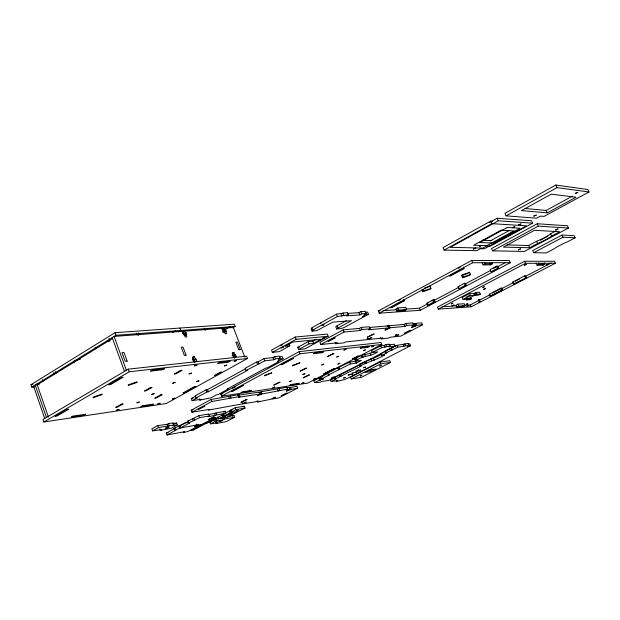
<?xml version="1.0" encoding="UTF-8"?>
<svg xmlns="http://www.w3.org/2000/svg" width="620" height="620" viewBox="0 0 620 620"><rect width="100%" height="100%" fill="white"/><g stroke="black" fill="none" stroke-linecap="round" stroke-linejoin="round"><path stroke-width="0.93" d="M422.05 289.478L422.987 291.71L423.53 291.005L430.939 288.401L429.993 286.169L424.235 288.192M429.435 286.889L429.993 286.169M430.939 288.401L430.381 289.114L422.987 291.71M461.668 275.582L462.28 274.846L469.557 272.296L470.51 274.505L469.882 275.233L462.621 277.791L461.668 275.582L468.022 273.35M462.621 277.791L463.233 277.055L470.51 274.505M468.929 273.033L469.557 272.296M320.649 323.315L321.385 322.826M484.584 286.704L482.709 287.424L483.949 287.06M280.31 345.635L281.216 345.138M221.906 328.894L224.06 328.228L222.82 329.026M34.72 386.81L31.853 387.144L31 384.671L115.025 332.692L234.251 324.167L235.135 326.438L232.624 327.887M31.853 387.144L115.971 335.281L235.135 326.438M112.654 338.396L37.254 384.826L48.453 417.159M137.996 335.296L139.229 334.544L138.617 332.87M172.445 332.506L175.762 330.53M178.328 331.948L180.815 330.468L179.909 328.05M182.908 332.204L184.729 331.127L222.999 328.244L223.556 331.522L224.238 331.467L225.122 333.769L226.688 333.645L225.804 331.344L224.022 332.374M182.404 333.576L183.621 332.855L183.016 331.251L114.096 336.435L126.395 370.272M186.07 332.669L183.512 333.8L186.07 332.669L186.736 334.428L184.171 335.56M128.293 369.148L43.02 419.476L43.888 421.98L166.3 403.519L247.496 358.461L246.613 356.159L128.293 369.148L129.247 371.767L247.496 358.461M43.888 421.98L129.247 371.767M221.813 328.941L222.999 328.244M244.815 357.159L233.353 327.469L224.572 328.127L222.789 329.166L223.371 330.692L225.835 329.608L226.478 331.289L225.804 331.344M222.572 330.94L224.246 329.972M226.749 328.522L230.082 326.585M223.371 330.692L225.835 329.608M222.665 332.103L224.331 331.142M223.045 332.157L224.238 331.467M196.005 359.026L195.269 359.104L194.355 356.686L192.518 357.74L193.432 360.158L196.005 359.026L196.68 360.809L194.835 361.855L194.168 360.081M192.34 359.995L193.564 359.29L192.65 356.864L194.355 356.686M193.432 360.158L195.269 359.104M194.099 361.94L196.68 360.809M235.522 354.81L234.848 354.88L233.957 352.563L232.159 353.578L233.042 355.888L235.522 354.81L236.174 356.508L234.368 357.515L233.717 355.818M232.089 355.725L233.29 355.043L232.399 352.726L233.957 352.563M233.042 355.888L234.848 354.88M452.678 303.451C454.351 302.134 449.275 304.622 452.174 303.684M233.694 357.593L236.174 356.508M492.567 221.247L490.691 221.123L443.052 247.62L444.121 250.1L476.842 250.681L480.415 248.736L484.336 248.775L526.558 225.827L491.807 223.657L444.121 250.1M555.776 185.039L504.943 213.311L506.075 215.853L536.641 218.201L540.439 216.132L544.104 216.38L589 191.975L587.869 189.526L555.776 185.039L556.962 187.635L589 191.975M489.56 222.472L497.108 218.271L531.572 220.743L532.65 223.138L490.257 246.163L486.375 246.109L482.786 248.062L450.345 247.341L498.232 220.805L532.65 223.138M506.075 215.853L556.962 187.635M347.487 313.433L358.933 312.651L360.832 311.612L365.18 311.325L366.102 313.573L361.762 313.875L359.856 314.913L346.518 315.867L348.44 314.805L347.502 312.503L336.404 314.185L311.581 327.895L312.503 330.197L313.914 330.072L312.031 331.111L311.116 328.809L312.364 328.12M479.454 299.762C481.136 298.491 476.183 300.894 478.958 299.995M316.076 339.357L312.705 341.194L308.217 341.643L297.755 347.347L298.623 349.533L304.978 348.843L328.181 336.265L327.298 334.072L295.205 337.048L271.513 350.122L272.397 352.385L279.171 351.649L289.78 345.828L288.889 343.573M312.503 330.197L337.35 316.518L348.44 314.805M272.397 352.385L296.112 339.334L328.181 336.265M245.791 368.598L207.522 389.624L206.034 389.833L195.184 395.8L195.99 397.947L197.478 397.722L192.107 400.667L191.309 398.528L195.912 396.002M279.442 356.841L282.209 356.523L283.053 358.685L278.458 359.228L280.194 358.283L279.341 356.097L274.683 356.632L272.947 357.585L263.95 358.616L258.137 361.817L256.688 361.987L245.171 368.319L246.016 370.52L247.465 370.334L208.328 391.778L206.847 391.995L195.99 397.947M246.016 370.52L264.81 360.832L273.8 359.778L275.544 358.825L280.194 358.283M490.118 240.955L509.516 230.361M525.132 208.506L546.173 210.444L572.353 196.145M199.338 398.707L199.865 400.117L201.461 399.249L192.107 400.667M337.133 325.763L337.621 325.725L335.769 326.732L336.675 328.957L338.52 327.957L338.032 327.996L337.133 325.763L346.379 320.726M547.266 212.862L576.011 197.214L551.188 194.184L521.49 210.599L547.266 212.862L546.173 210.444M172.817 423.568L176.654 423.049L177.343 425.033L172.554 425.692L174.026 424.894L173.329 422.902L168.539 423.545L167.067 424.344L157.821 425.591L151.83 428.846L152.52 430.861L161.789 429.575L160.324 430.357L159.867 429.032M338.032 327.996L351.494 320.679L332.746 322.137L316.712 330.7L312.031 331.111M298.623 349.533L309.093 343.844L313.581 343.379L321.168 339.264L292.749 342.062L285.014 346.317L289.78 345.828M283.053 358.685L277.303 361.817L278.675 361.646L278.109 360.212M366.102 313.573L364.204 314.603L368.497 314.301L367.575 312.062L365.854 312.185M278.675 361.646L267.29 367.831L265.903 368.009L227.168 389.05L228.586 388.849L217.853 394.676L216.427 394.886L211.102 397.784L199.865 400.117M152.52 430.861L158.518 427.614L174.026 424.894M220.797 394.142L299.158 351.641L381.067 342.519L381.858 344.441L307.76 383.106L221.58 396.203L220.797 394.142L222.712 393.855M242.242 402.62L242.722 403.891L246.256 402.016L241.475 404.093L208.32 410.107L209.816 409.308L191.929 412.246L191.177 410.239L211.033 399.474L239.08 394.576L239.831 396.544L238.312 397.358L260.819 393.847L260.075 391.925L238.491 395.242M368.497 314.301L344.216 327.461L341.07 328.577L336.675 328.957M232.306 388.446L235.6 386.663M537.245 223.758L491.521 248.527L492.543 250.852L524.435 251.433L568.486 228.028L567.463 225.781L537.245 223.758L538.315 226.129L568.486 228.028M369.427 327.5L388.182 325.833L389.027 327.872L368.412 329.77L370.187 328.825L369.319 326.717L361.235 327.43L359.453 328.391L343.139 329.848L319.951 342.395L320.811 344.542L337.396 342.79L335.66 343.728L335.094 342.325M378.301 310.984L471.704 260.439L509.299 260.524L510.26 262.686L420.329 310.287L379.208 313.193L378.301 310.984L380.215 310.853M221.58 396.203L300.01 353.78L381.858 344.441M191.929 412.246L211.8 401.504L239.831 396.544M398.931 300.413L400.629 299.499M458.467 268.22L460.164 267.298M492.543 250.852L538.315 226.129M320.811 344.542L344.015 332.018L360.321 330.514L362.103 329.561L370.187 328.825M379.208 313.193L472.704 262.74L510.26 262.686M174.956 423.964L176.654 423.049M404.472 300.739L391.747 307.597L390.522 307.675L403.256 300.801L404.472 300.739L403.853 299.251M463.993 268.654L450.438 275.962L449.275 275.985L462.846 268.669L463.993 268.654L463.334 267.135M177.343 425.033L171.399 428.234L160.324 430.357M397.862 307.923L396.002 308.915L396.901 311.077L404.744 310.535L406.596 309.55L405.697 307.412L397.862 307.923L398.761 310.078L406.596 309.55M173.925 428.443L175.297 428.195L166.276 433.039L166.982 434.961L176.01 430.133L174.639 430.381L173.925 428.443L184.954 423.018L186.752 422.7M187.558 421.236L188.937 421.003L179.668 425.971L180.397 427.932L189.666 422.972L188.294 423.212L187.558 421.236L198.857 415.679L208.777 413.997L209.513 415.95L208.033 416.741L225.796 413.153L225.068 411.231L208.196 414.633M237.553 395.389L239.08 394.576M396.901 311.077L398.761 310.078M482.135 262.663L483.112 264.903L485.15 263.81L492.342 263.787L491.699 262.314M174.639 430.381L180.831 427.552L180.11 425.614M188.294 423.212L199.601 417.655L209.513 415.95M249.79 391.321L251.356 390.484L242.521 391.817L240.947 392.654L249.79 391.321L249.279 389.988M483.112 264.903L490.319 264.864L492.342 263.787M507.028 244.908L528.635 245.528L536.595 241.281A15.469 2.914 -24.1 0 0 550.599 233.817L556.295 230.779M540.376 240.211L547.995 236.15M529.627 247.744L537.594 243.505A15.477 2.883 -24 0 0 551.606 236.057L559.751 231.725L534.456 230.322L503.355 247.101L529.627 247.744L528.635 245.528M196.207 424.219L196.687 425.498L198.082 424.754L180.397 427.932M426.955 303.188L433.086 299.933L434.186 299.871L435.077 301.963L428.947 305.211L427.846 305.28L426.955 303.188L428.064 303.118M458.025 286.68L464.364 283.317L465.426 283.278L466.349 285.409L460.009 288.765L458.939 288.804L458.025 286.68L459.094 286.642M496.697 266.143L490.141 269.623L491.087 271.777L492.117 271.762L498.674 268.29L497.721 266.135L496.697 266.143L497.643 268.297L498.674 268.29M197.602 425.111L194.432 426.793L198.912 424.878M286.921 387.795L289.246 387.438L290.144 389.624L290.64 389.546L286.432 391.142L289.974 389.29L286.099 389.895L287.579 389.12L286.851 387.252L261.315 391.731L260.315 392.266L261.051 394.18L261.594 394.095L257.215 395.754L260.819 393.847M431.892 301.088L434.186 299.871M493.629 268.305L496.907 266.569M223.425 412.106L225.068 411.231M406.054 309.109L419.453 308.202L427.157 304.118M434 300.483L458.815 287.316M465.659 283.681L490.474 270.514M497.325 266.879L505.021 262.795M200.748 424.816L187.635 431.621L183.241 432.435L184.597 431.714L166.982 434.961M201.089 424.7L215.853 417.493L204.236 423.654L206.847 423.181L225.796 413.153M387.019 326.446L388.182 325.833M389.027 327.872L384.849 330.08L389.492 328.337L388.996 328.383L388.151 326.345L389.313 325.725L404.093 324.407L405.813 323.508L412.966 322.873L413.796 324.857L412.083 325.748L415.609 325.423L414.78 323.462L413.021 323.617M427.846 305.28L433.985 302.033L435.077 301.963M458.939 288.804L465.279 285.448L466.349 285.409M491.087 271.777L497.643 268.297M224.293 413.493L232.027 409.851L230.772 410.06L231.485 411.951L232.748 411.734L224.161 415.818L223.448 413.943M230.772 410.06L235.135 407.751L244.342 406.209L245.055 408.084L230.756 415.175L231.996 414.958L231.524 413.718M211.792 420.329L193.339 430.102L190.735 430.582L202.05 424.584L196.687 425.498M261.051 394.18L287.579 389.12M562.007 235.034L532.658 250.565L533.626 252.728L546.29 252.929L553.939 248.922A14.516 2.511 -24.1 0 1 556.45 247.225L563.471 243.544A14.516 2.511 -24.1 0 1 567.378 241.87L575.189 237.77L574.213 235.639L562.007 235.034L562.999 237.22L575.189 237.77M215.799 422.259L216.256 423.491L217.659 422.755L210.56 423.879L209.862 422.018L216.403 419.004L222.688 417.888L223.386 419.74L224.797 418.996L234.654 417.237L233.957 415.408L227.687 416.516M367.234 338.249L367.784 339.589L371.876 337.435L366.629 339.714L345.635 341.93L343.906 342.852L335.66 343.728M388.996 328.383L390.158 327.771L404.922 326.407L406.65 325.5L413.796 324.857M217.721 416.973L218.426 418.849L225.424 415.601L224.161 415.818M231.485 411.951L235.856 409.642L245.055 408.084M533.626 252.728L562.999 237.22M210.56 423.879L215.365 421.337L223.386 419.74M242.893 406.976L244.342 406.209M231.361 414.548L237.165 411.486L232.136 412.354L226.315 415.431L231.361 414.548L230.656 412.68M231.996 414.958L227.718 417.206L218.426 418.849M524.621 261.245L437.441 307.117L438.293 309.117L471.216 306.784L555.427 263.244L554.536 261.276L524.621 261.245L525.551 263.322L555.427 263.244M257.161 400.721L257.641 401.962L259.09 401.194L242.722 403.891M232.26 416.299L233.957 415.408M380.61 337.575L381.153 338.892L382.827 338.009L367.784 339.589M438.293 309.117L525.551 263.322M257.641 401.962L270.971 399.241L274.443 397.42L275.613 397.226L272.133 399.048L278.698 397.963L297.615 388.097L296.895 386.26L289.424 387.779L289.92 387.702M469.588 293.562L462.202 297.437L463.055 299.429L467.093 299.197L474.455 295.353L473.595 293.361L469.588 293.562L470.456 295.562L474.455 295.353M367.652 347.417L369.295 346.549L361.817 347.409L360.166 348.285L367.652 347.417L367.118 346.115M234.654 417.237L226.153 421.693L216.256 423.491M413.649 324.051L414.78 323.462M415.609 325.423L411.525 327.554L415.974 325.88L415.524 325.919L414.703 323.958L415.834 323.361L421.732 322.842L422.546 324.787L400.791 336.118L394.785 336.745L397.583 335.482L397.118 335.529L396.583 334.234M469.511 295.5L466.24 297.213L467.093 299.197M290.144 389.624L297.615 388.097M474.486 293.345L476.268 292.408L479.5 292.252L480.329 294.167L478.547 295.089L475.315 295.267L474.486 293.345L476.106 293.26M463.055 299.429L470.456 295.562M397.118 335.529L398.784 334.661L393.716 336.862L390.127 337.241L388.453 338.109L381.153 338.892M415.524 325.919L416.656 325.329L422.546 324.787M457.808 304.156L456.072 305.063L456.901 307.016L463.411 306.567L465.132 305.668L464.303 303.738L457.808 304.156L458.645 306.11L465.132 305.668M475.315 295.267L477.106 294.329L480.329 294.167M373.558 351.78C367.962 354.803 361.243 354.206 355.988 358.298L356.748 360.173L357.833 360.034L355.469 361.259L349.641 362.034L337.838 367.761L327.662 373.07L328.406 374.922L329.514 374.759L320.959 379.208L320.222 377.363L327.918 373.356M320.959 379.208L323.617 378.812L319.548 380.215L320.199 379.882L319.463 378.037L318.726 378.146L313.743 380.742L314.472 382.587L320.362 382.23L321.842 381.455L328.724 380.409L333.661 377.859L333.173 376.65M328.406 374.922L350.401 363.901L356.221 363.111L361.39 360.429L355.586 361.197L354.826 359.329L357.066 358.159L355.988 358.298M388.724 344.875L394.328 344.224L395.095 346.084L388.57 346.859L390.166 346.03L389.391 344.154L385.911 344.55L384.307 345.387L380.788 345.797L371.419 350.68L372.194 352.563L377.743 351.881C371.341 356.554 363.142 355.493 356.748 360.173M319.463 378.037L318.82 378.378L320.276 377.921L321.013 379.758M471.339 298.848L469.572 299.77L466.31 299.964L468.077 299.042L471.339 298.848L470.518 296.949M456.901 307.016L458.645 306.11M536.199 263.229L537.106 265.252L538.989 264.267L544.91 264.244L544.314 262.911M314.472 382.587L320.199 379.882M372.194 352.563L381.563 347.688L390.166 346.03M537.106 265.252L543.043 265.213L544.91 264.244M500.898 288.207L489.211 294.275L490.048 296.197L502.657 290.106L501.812 288.168L500.898 288.207L501.743 290.144L502.657 290.106M512.732 282.069L524.714 275.861L525.597 275.838L526.465 277.791L514.491 283.983L513.593 284.014L512.732 282.069L513.631 282.038M492.637 292.927L501.812 288.168M515.344 281.154L519.614 278.938M464.744 305.265L470.394 304.885L490.141 294.647M502.161 288.416L513.329 282.635M525.349 276.404L551.103 263.058M490.048 296.197L501.743 290.144M513.593 284.014L526.465 277.791M334.281 377.332L335.35 377.177L330.413 379.727L331.134 381.533L336.079 378.983L335.002 379.146L334.281 377.332L359.631 364.622M335.002 379.146L361.212 366.025L360.158 366.164L359.414 364.335C366.513 360.251 374.348 358.538 381.432 354.423M385.276 350.959L386.306 350.835L381.075 353.532L381.835 355.384L387.066 352.687L386.035 352.819L385.276 350.959L396.846 345.379L408.138 343.426L408.906 345.262L407.325 346.076L410.611 345.681L409.843 343.852L408.2 344.046M395.095 346.084L365.761 361.654M345.51 372.124L364.901 362.103M360.158 366.164C368.071 361.739 376.766 359.794 384.578 355.028L381.835 355.384M386.035 352.819L397.614 347.247L408.906 345.262M359.189 370.791L360.693 370.024L355.725 371.295L359.189 370.791L358.709 369.59M410.611 345.681L350.765 376.751L344.844 379.417L339.907 380.703L336.404 381.246L337.869 380.494L331.134 381.533M380.037 362.057L350.517 377.185L351.23 378.936L361.251 377.386L390.546 362.452L389.825 360.701L380.037 362.057L380.765 363.832L390.546 362.452M351.23 378.936L380.765 363.832M371.38 371.512L376.278 369.016L370.016 369.938L365.087 372.457L371.38 371.512L370.667 369.768L368.869 370.031M352.129 372.907L356.763 372.302M467.108 304.141C469.975 302.808 465.062 304.273 466.62 304.312M182.675 331.514L184.179 331.227L182.923 332.064M73.594 362.103L73.431 361.476L80.499 359.065M281.519 345.022L282.449 344.821M166.276 433.039L168.129 432.698M209.862 422.018L211.126 421.786M191.177 410.239L193.06 409.929M258.532 392.538L259.075 392.46M330.413 379.727L332.095 379.471M191.309 398.528L193.184 398.249M333.661 377.859L331.072 378.247L335.141 377.092L344.673 372.558M322.431 376.797L320.222 377.363M359.414 364.335L360.468 364.188M354.826 359.329L356.485 359.112M39.045 384.625L35.224 385.067L46.438 417.462M31 384.671L32.907 384.454M36.727 384.012L39.595 383.687M193.564 359.29L192.828 359.368L194.85 362.692M233.29 355.043L232.608 355.121L234.538 358.298M297.755 347.347L299.569 347.154M388.151 326.345L388.647 326.298M414.703 323.958L415.152 323.919M108.004 341.256L109.322 341.155M183.621 332.855L182.869 332.917L183.536 334.684L184.28 334.622L185.186 337.032L186.899 336.892L185.992 334.49M383.083 310.659L397.443 309.69M442.153 306.792L456.274 305.838M482.414 240.297L491.869 240.622M550.599 233.817L551.606 236.057M536.595 241.281L537.594 243.505M542.446 263.88L543.043 265.213M538.385 262.919L538.989 264.267M524.714 275.861L525.582 277.814M497.108 218.271L498.232 220.805M490.691 221.123L491.807 223.657M489.676 263.392L490.319 264.864M484.499 262.314L485.15 263.81M471.704 260.439L472.704 262.74M476.268 292.408L477.106 294.329M462.28 274.846L463.233 277.055M464.364 283.317L465.279 285.448M470.394 304.885L471.216 306.784M462.853 305.28L463.411 306.567M433.086 299.933L433.985 302.033M422.902 289.517L423.53 291.005M419.453 308.202L420.329 310.287M415.834 323.361L416.656 325.329M412.036 326.151L412.579 327.453M404.155 309.109L404.744 310.535M405.813 323.508L406.65 325.5M404.093 324.407L404.922 326.407M404.821 343.813L405.589 345.658M403.24 344.627L404.007 346.471M395.824 334.823L396.358 336.118M395.358 334.87L395.893 336.172M389.313 325.725L390.158 327.771M396.846 345.379L397.614 347.247M385.423 328.615L385.989 329.972M391.561 348.115L392.328 349.974M390.538 348.238L391.305 350.099M385.911 344.55L386.686 346.44M384.307 345.387L385.082 347.278M380.788 345.797L381.563 347.688M360.832 311.612L361.762 313.875M358.933 312.651L359.856 314.913M361.235 327.43L362.103 329.561M373.48 358.531L374.232 360.36M370.14 353.555L370.907 355.423M359.453 328.391L360.321 330.514M370.714 358.895L371.465 360.731M364.56 354.253L365.327 356.136M365.575 361.545L366.327 363.382M362.297 355.43L363.064 357.314M364.529 361.692L365.281 363.529M361.22 355.57L361.987 357.453M342.953 312.805L343.899 315.123M341.015 313.867L341.961 316.185M343.139 329.848L344.015 332.018M336.404 314.185L337.35 316.518M355.469 361.259L356.221 363.111M349.641 362.034L350.401 363.901M338.938 367.613L339.683 369.474M337.838 367.761L338.59 369.629M340.318 374.604L341.047 376.418M339.249 374.767L339.977 376.58M312.705 341.194L313.581 343.379M308.217 341.643L309.093 343.844M321.633 378.363L322.121 379.587M319.633 378.254L320.362 380.091M318.726 378.146L319.455 379.99M295.205 337.048L296.112 339.334M299.158 351.641L300.01 353.78M290.408 387.26L291.129 389.104M274.683 356.632L275.544 358.825M272.947 357.585L273.8 359.778M279 388.461L279.728 390.337M277.504 389.244L278.24 391.119M263.95 358.616L264.81 360.832M258.137 361.817L258.99 364.025M256.688 361.987L257.548 364.196M261.315 391.731L262.058 393.654M259.997 393.406L260.493 394.676M224.572 328.127L225.153 329.662M224.053 330.638L224.696 332.32M235.135 407.751L235.856 409.642M230.276 395.924L231.035 397.916M204.306 328.166L205.197 330.507M228.741 396.746L229.501 398.738M230.578 410.618L231.299 412.502M229.322 410.828L230.036 412.719M223.99 416.361L223.278 414.478L222.014 414.703L222.727 416.578M224.331 417.764L224.797 418.996M207.522 389.624L208.328 391.778M211.033 399.474L211.8 401.504M215.946 412.781L216.682 414.718M184.729 331.127L185.333 332.723M206.034 389.833L206.847 391.995M214.474 413.563L215.202 415.501M184.256 333.746L184.915 335.505M216.403 419.004L217.101 420.864M215.931 419.252L216.628 421.112M214.667 419.476L215.365 421.337M198.857 415.679L199.601 417.655M193.882 418.345L194.618 420.321M192.51 418.585L193.246 420.561M178.746 425.855L179.459 427.8M136.454 333.157L137.067 334.831M115.025 332.692L115.971 335.281M112.22 337.59L124.496 371.388M109.05 338.536L109.98 341.101M95.131 347.107L95.744 348.804M73.431 361.476L74.028 363.142M55.467 371.605L56.048 373.271M53.746 372.651L54.328 374.31M168.539 423.545L169.237 425.553M167.067 424.344L167.757 426.343M42.331 379.696L42.904 381.354M157.821 425.591L158.518 427.614M33.534 386.105L44.725 418.469M301.994 383.338L303.885 382.61L301.994 383.338M302.94 374.48L304.908 373.728L302.94 374.48M313.922 379.107L315.805 378.378L313.922 379.107M321.579 325.624L323.919 324.733L321.579 325.624M322.292 338.458L324.516 337.613L322.292 338.458M321.757 364.955L323.749 364.188L321.757 364.955M336.691 357.019L338.698 356.244L336.769 356.942M337.923 364.064L339.861 363.32L337.923 364.064M343.961 350.06L345.991 349.277L343.961 350.06M343.643 378.022L345.441 377.324L343.643 378.022M362.506 316.533L364.769 315.665L362.506 316.533M363.382 350.649L365.343 349.889L363.382 350.649M360.243 375.999L361.987 375.325L360.313 375.937M363.731 367.761L365.544 367.055L363.731 367.761M371.737 346.844L373.69 346.092L371.737 346.844M379.68 366.017L381.447 365.335L379.68 366.017M264.841 375.325L264.624 375.821L271.885 372.806L264.841 375.325M116.668 410.13L119.056 409.347L116.668 410.13M136.896 402.822L139.267 402.047L136.896 402.822M292.919 365.288L292.656 365.808L299.886 362.801L292.919 365.288M473.37 249.023L475.788 248.108L473.37 249.023M151.776 394.405L154.155 393.63L151.776 394.405M479.376 246.365L481.794 245.45L479.376 246.365M452.05 305.807L454.034 305.048L452.05 305.807M157.782 403.969L160.045 403.225L157.782 403.969M172.685 383.214L175.088 382.439L172.685 383.214M189.03 373.899L191.456 373.116L189.03 373.899M172.414 398.877L174.662 398.141L172.414 398.877M512.353 227.71L514.778 226.719L512.353 227.71M467 306.203L468.929 305.459L467 306.203M194.494 365.901L196.943 365.118L194.494 365.901M518.514 224.99L520.947 223.99L518.514 224.99M483.6 289.315L485.615 288.54L483.6 289.315M478.873 302.041L480.795 301.304L478.873 302.041M533.774 216.101L536.23 215.094L533.774 216.101M196.618 381.587L198.927 380.835L196.618 381.587M518.274 249.813L520.513 248.899L518.274 249.813M224.525 365.878L226.835 365.064L224.525 365.878M524.318 265.182L526.396 264.383L524.318 265.182M575.259 193.425L577.77 192.394L575.259 193.425M234.182 361.367L236.476 360.561L234.182 361.367M555.714 229.834L558.008 228.958L555.714 229.834M546.36 265.058L548.351 264.291L546.36 265.058M219.1 421.685L222.154 420.639L219.1 421.685M223.944 417.167L225.796 416.539L223.944 417.167M281.201 347.905L283.425 347.123L281.201 347.905M236.53 410.525L238.39 409.897L236.53 410.525M272.846 387.686L274.753 387.043L272.846 387.686M289.346 381.626L291.237 380.944L289.346 381.626M66.65 409.487L55.056 416.299L57.063 416.005L68.65 409.2L66.65 409.487M121.117 377.479L108.678 384.795L110.647 384.547L123.085 377.255L121.117 377.479M72.966 416.136L71.269 417.121L83.956 415.214L85.653 414.238L72.966 416.136M152.311 370.055L150.428 371.147L162.75 369.737L164.618 368.66L152.311 370.055M121.381 404.147L115.723 407.379L117.506 407.115L123.163 403.891L121.381 404.147M150.311 387.647L144.437 391.003L146.204 390.763L152.071 387.423L150.311 387.647M180.327 370.528L174.236 374.007L175.972 373.798L182.063 370.326L180.327 370.528M160.534 394.932L154.767 398.172L156.434 397.932L162.192 394.7L160.534 394.932M142.437 405.751L140.779 406.689L151.83 405.023L153.481 404.108L142.437 405.751M219.558 362.429L217.728 363.452L228.392 362.227L230.198 361.22L219.558 362.429M194.238 386.702L182.993 392.956L184.566 392.731L195.811 386.485L194.238 386.702M220.201 372.279L214.381 375.511L215.931 375.317L221.751 372.085L220.201 372.279M501.022 230.229L473.603 245.272L486.933 245.621L513.957 230.911L501.022 230.229M507.222 227.486L479.694 242.583L492.908 242.986L520.033 228.222L507.222 227.486M203.453 406.55L198.377 409.293L204.84 406.325L203.453 406.55M242.164 385.617L231.446 391.414L232.833 391.204L243.544 385.423L242.164 385.617M292.144 358.6L280.783 364.746L282.131 364.576L293.477 358.445L292.144 358.6M333.924 338.032L328.003 341.233L329.29 341.101L335.211 337.908L333.924 338.032M315.262 352.764L313.557 353.687L322.005 352.703L323.702 351.796L315.262 352.764M213.04 417.128L208.157 419.717L214.35 416.896L213.04 417.128M245.892 399.737L240.932 402.372L247.155 399.536L245.892 399.737M278.892 382.385L273.676 385.152L280.139 382.207L278.892 382.385M305.428 368.296L300.049 371.147L306.652 368.133L305.428 368.296M332.793 353.772L327.252 356.709L333.994 353.625L332.793 353.772M373.054 334.172L367.303 337.218L374.209 334.056L373.054 334.172M308.326 375.123L303.033 377.906L309.504 374.953L308.326 375.123M291.377 384.454L289.85 385.26L297.724 384.067L299.243 383.276L291.377 384.454M286.06 393.297L281.216 395.831L287.207 393.111L286.06 393.297M334.017 368.551L323.717 373.93L335.133 368.396L334.017 368.551M357.694 356.182L352.392 358.957L358.794 356.043L357.694 356.182M409.797 330.545L404.225 333.452L410.843 330.445L409.797 330.545M349.641 374.426L348.146 375.193L353.121 373.906L349.641 374.426M102.013 394.638L93.186 397.722L93.062 397.164L101.913 394.08L102.013 394.638M136.989 382.424L128.293 385.462L128.247 384.881L136.966 381.835L136.989 382.424M127.162 361.158L125.194 361.359L122.039 352.687L124.008 352.501L127.162 361.158M186.07 355.183L184.334 355.353L181.28 347.216L183.024 347.053L186.07 355.183M240.335 349.672L238.801 349.827L235.856 342.178L237.39 342.038L240.335 349.672M166.137 428.343A2.178 0.388 -19.6 0 0 169.237 426.932A2.178 0.388 -19.6 0 0 166.175 427.614A2.178 0.388 -19.6 0 0 166.137 428.343"/></g></svg>
